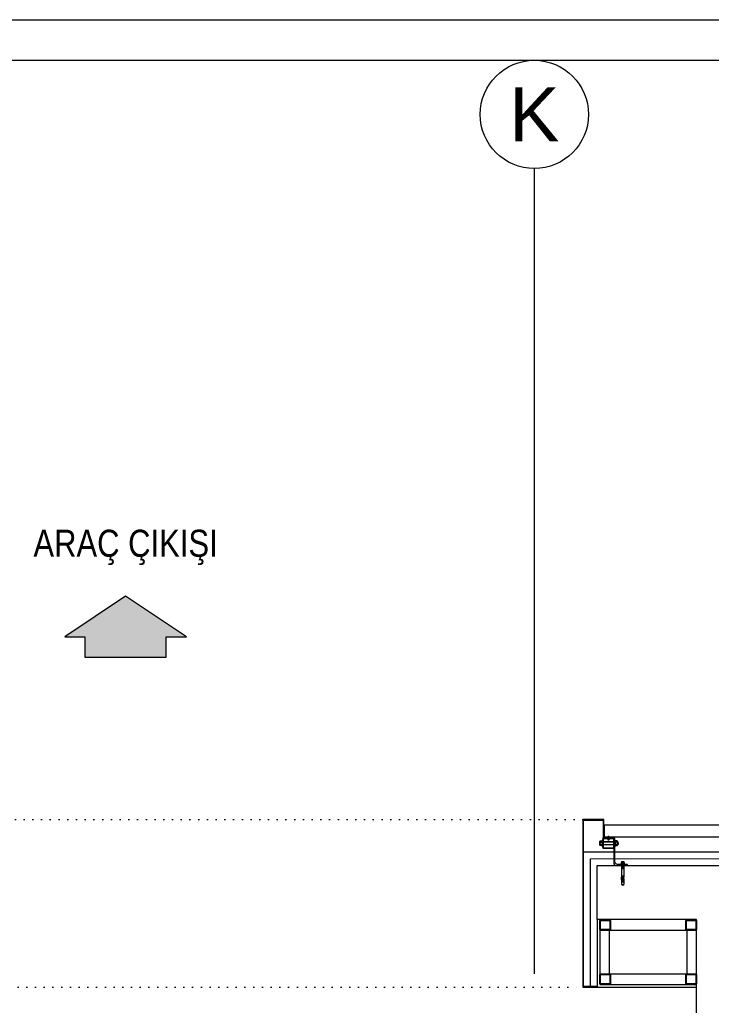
# Model space of a CAD drawing. Extents: x -2012 to 34975, y -1043 to 8321.
# Drawn here: x 3830.7 to 4086.2, y 3840.8 to 4205 of the extents above; entities that cross this region are included whole.
import ezdxf
from ezdxf.enums import TextEntityAlignment as Align

# ---------------------------------------------------------------- set-up
doc = ezdxf.new("R2010")
doc.units = 0
doc.header["$LTSCALE"] = 25
doc.header["$PDMODE"] = 1
doc.linetypes.add('DOT2', pattern=[0.125, 0, -0.125])
doc.layers.get('0').update_dxf_attribs({"color": 9, "lineweight": 9})
for name, color, linetype, lineweight in [('00', 9, 'Continuous', 9), ('06D', 9, 'Continuous', 9), ('10', 9, 'Continuous', 9), ('10A', 9, 'Continuous', 9), ('11', 9, 'Continuous', 9), ('20', 9, 'DOT2', 9), ('21', 9, 'Continuous', 9), ('24', 9, 'Continuous', 9), ('33', 9, 'BATTING', 9)]:
    doc.layers.add(name, color=color, linetype=linetype, lineweight=lineweight)
doc.styles.add('Arial', font='arial.ttf', dxfattribs={"height": 2.5})
doc.styles.add('MuuM_TEXT-STANDART', font='ARIALN.TTF')
doc.linetypes.add('BATTING', pattern='A,0.0001,-0.1,[134,ltypeshp.shx,S=0.1,R=0,X=-0.1,Y=0],-0.2,[134,ltypeshp.shx,S=0.1,R=180,X=0.1,Y=0],-0.1', length=0.4001)

# ---------------------------------------------------------------- blocks, each defined once
blk = doc.blocks.new('0_aks')
at = {"linetype": 'Continuous'}
blk.add_circle((0, 0), 2, dxfattribs=at)
at = {"style": 'Arial'}
blk.add_attdef('AKS', text='', height=2, dxfattribs=at).set_placement((0, 0), align=Align.MIDDLE_CENTER)
blk = doc.blocks.new('p-aks_vw')
at = {"layer": '24', "ltscale": 2}
blk.add_lwpolyline([(3620, 3837.5), (3620, 3540)], dxfattribs=at)
at = {"layer": '24', "xscale": 10, "yscale": 10, "zscale": 10}
blk.add_blockref('0_aks', (3620, 3857.5), dxfattribs=at).add_auto_attribs({'AKS': 'K'})
blk = doc.blocks.new('cxvxv')
for p, q in [((-21988.4, 8560.98, 0), (-21988.4, 8560.32, 0)), ((-21988.4, 8560.32, 0), (-21986.64, 8560.32, 0)), ((-21986.86, 8561.07, 0), (-21988.18, 8561.07, 0)), ((-21988.02, 8561.25, 0), (-21987.03, 8561.3, 0)), ((-21988.02, 8561.25, 0), (-21988, 8561.26, 0)), ((-21988, 8561.23, 0), (-21988.02, 8561.25, 0)), ((-21988.02, 8561.13, 0), (-21987.03, 8561.19, 0)), ((-21988.02, 8561.13, 0), (-21988, 8561.14, 0)), ((-21988, 8561.11, 0), (-21988.02, 8561.13, 0)), ((-21988.02, 8560.32, 0), (-21987.02, 8560.32, 0)), ((-21988.02, 8560.28, 0), (-21988.02, 8560.32, 0)), ((-21988.02, 8560.11, 0), (-21988.02, 8555.61, 0)), ((-21988, 8561.3, 0), (-21987.94, 8561.35, 0)), ((-21988, 8561.26, 0), (-21988, 8561.3, 0)), ((-21988, 8561.14, 0), (-21988, 8561.23, 0)), ((-21988, 8561.07, 0), (-21988, 8561.11, 0)), ((-21987.96, 8560.98, 0), (-21987.96, 8560.32, 0)), ((-21987.54, 8561.35, 0), (-21987.94, 8561.35, 0)), ((-21987.7, 8561.05, 0), (-21987.7, 8561.08, 0)), ((-21987.7, 8561.07, 0), (-21987.7, 8561.07, 0)), ((-21987.54, 8561.35, 0), (-21987.1, 8561.35, 0)), ((-21987.03, 8561.3, 0), (-21987.1, 8561.35, 0)), ((-21987.08, 8560.64, 0), (-21987.08, 8560.98, 0)), ((-21987.08, 8560.64, 0), (-21987.08, 8560.32, 0)), ((-21987.06, 8560.32, 0), (-21987.06, 8560.28, 0)), ((-21987.06, 8555.61, 0), (-21987.06, 8560.11, 0)), ((-21987.05, 8561.32, 0), (-21987.03, 8561.3, 0)), ((-21987.03, 8561.3, 0), (-21987.05, 8561.28, 0)), ((-21987.03, 8561.3, 0), (-21987.05, 8561.29, 0)), ((-21987.05, 8561.28, 0), (-21987.05, 8561.2, 0)), ((-21987.05, 8561.2, 0), (-21987.03, 8561.19, 0)), ((-21987.03, 8561.19, 0), (-21987.05, 8561.17, 0)), ((-21987.05, 8561.17, 0), (-21987.05, 8561.08, 0)), ((-21987.05, 8561.08, 0), (-21987.03, 8561.07, 0)), ((-21987.02, 8560.32, 0), (-21987.02, 8560.28, 0)), ((-21987.02, 8555.61, 0), (-21987.02, 8560.11, 0)), ((-21986.64, 8560.32, 0), (-21986.64, 8560.98, 0)), ((-21988.4, 8555.4, 0), (-21986.64, 8555.4, 0)), ((-21988.4, 8554.74, 0), (-21988.4, 8555.4, 0)), ((-21986.86, 8554.65, 0), (-21988.17, 8554.65, 0)), ((-21988.02, 8555.44, 0), (-21988.02, 8555.4, 0)), ((-21988.02, 8555.4, 0), (-21987.02, 8555.4, 0)), ((-21987.96, 8554.74, 0), (-21987.96, 8555.4, 0)), ((-21987.08, 8555.08, 0), (-21987.08, 8555.4, 0)), ((-21987.08, 8555.08, 0), (-21987.08, 8554.74, 0)), ((-21987.06, 8555.4, 0), (-21987.06, 8555.44, 0)), ((-21987.02, 8555.4, 0), (-21987.02, 8555.44, 0)), ((-21986.64, 8555.4, 0), (-21986.64, 8554.74, 0))]:
    blk.add_line(p, q)
at = {"elevation": 0}
for points in [[(-21986.3, 8560.11), (-21988.7, 8560.11), (-21988.7, 8560.28), (-21986.3, 8560.28)], [(-21986.3, 8555.61), (-21988.7, 8555.61), (-21988.7, 8555.44), (-21986.3, 8555.44)]]:
    blk.add_lwpolyline(points, close=True, dxfattribs=at)
for points in [[(-21987.98, 8560.28), (-21987.98, 8560.32)], [(-21987.98, 8560.11), (-21987.98, 8555.61)], [(-21987.98, 8555.44), (-21987.98, 8555.4)]]:
    blk.add_lwpolyline(points, dxfattribs=at)
for centre, radius, start, end in [((-21988.18, 8560.75, 0), 0.315, 45.8497, 134.1503), ((-21987.52, 8559.95, 0), 1.12, 66.8701, 113.1299), ((-21987.52, 8559.95, 0), 1.12, 66.8701, 113.1299), ((-21986.86, 8560.76, 0), 0.313, 45.449, 134.551), ((-21988.18, 8554.97, 0), 0.315, 225.8497, 314.1503), ((-21987.52, 8555.77, 0), 1.12, 246.8701, 293.1299), ((-21987.52, 8555.77, 0), 1.12, 246.8701, 293.1299), ((-21986.86, 8554.96, 0), 0.313, 225.449, 314.551)]:
    blk.add_arc(centre, radius, start, end)
blk = doc.blocks.new('VIDA')
for p, q in [((-18072, 6523.9), (-18071.9, 6524)), ((-18071.9, 6523.8), (-18072, 6523.9)), ((-18071.9, 6524), (-18070.1, 6524.7)), ((-18069.6, 6522.9), (-18071.9, 6523.8)), ((-18069.7, 6524.9), (-18070.6, 6523.2)), ((-18070.6, 6523.2), (-18070.1, 6524.7)), ((-18070.1, 6524.7), (-18069.9, 6525.1)), ((-18069.9, 6525.1), (-18070.1, 6524.1)), ((-18070.1, 6524.1), (-18070, 6524.3)), ((-18070, 6524.3), (-18069.8, 6525.1)), ((-18069.9, 6525.1), (-18069.8, 6525.1)), ((-18069.8, 6525.1), (-18069.7, 6524.9)), ((-18069.7, 6524.9), (-18069.3, 6525)), ((-18069.6, 6522.8), (-18069.1, 6525)), ((-18069.6, 6522.8), (-18069.6, 6522.9)), ((-18069.4, 6522.4), (-18069.6, 6522.8)), ((-18068.9, 6525.3), (-18069.4, 6522.4)), ((-18069.3, 6522.4), (-18069.4, 6522.4)), ((-18069.3, 6522.4), (-18068.9, 6525.3)), ((-18069.3, 6525), (-18069.1, 6525)), ((-18069.1, 6522.8), (-18069.3, 6522.4)), ((-18069.1, 6525), (-18068.9, 6525.3)), ((-18068.7, 6522.8), (-18069.1, 6522.8)), ((-18068.9, 6525.3), (-18068.9, 6525.3)), ((-18068.9, 6525.3), (-18068.7, 6525)), ((-18068.7, 6522.8), (-18068.2, 6525)), ((-18068.7, 6525), (-18068.2, 6525)), ((-18068.5, 6522.4), (-18068.7, 6522.8)), ((-18068, 6525.3), (-18068.5, 6522.4)), ((-18068.4, 6522.4), (-18068.5, 6522.4)), ((-18068.4, 6522.4), (-18067.9, 6525.3)), ((-18068.2, 6522.8), (-18068.4, 6522.4)), ((-18068.2, 6522.8), (-18068.4, 6522.4)), ((-18068.2, 6525), (-18068, 6525.3)), ((-18067.7, 6525), (-18068.2, 6522.8)), ((-18067.7, 6522.8), (-18068.2, 6522.8)), ((-18067.9, 6525.3), (-18068, 6525.3)), ((-18067.9, 6525.3), (-18067.7, 6525)), ((-18067.7, 6522.8), (-18067.2, 6525)), ((-18067.7, 6525), (-18067.2, 6525)), ((-18067.5, 6522.4), (-18067.7, 6522.8)), ((-18067, 6525.3), (-18067.5, 6522.4)), ((-18067.4, 6522.4), (-18067.5, 6522.4)), ((-18067.4, 6522.4), (-18066.9, 6525.3)), ((-18067.2, 6522.8), (-18067.4, 6522.4)), ((-18067.2, 6522.8), (-18067.4, 6522.4)), ((-18067.2, 6525), (-18067, 6525.3)), ((-18066.7, 6525), (-18067.2, 6522.8)), ((-18066.7, 6522.8), (-18067.2, 6522.8)), ((-18066.9, 6525.3), (-18067, 6525.3)), ((-18066.9, 6525.3), (-18066.7, 6525)), ((-18066.3, 6525), (-18066.7, 6525)), ((-18066.7, 6522.8), (-18066.3, 6525)), ((-18066.5, 6522.4), (-18066.7, 6522.8)), ((-18066.1, 6525.3), (-18066.5, 6522.4)), ((-18066.5, 6522.4), (-18066, 6525.3)), ((-18066.3, 6522.8), (-18066.5, 6522.4)), ((-18066.3, 6522.8), (-18066.5, 6522.4)), ((-18066.5, 6522.4), (-18066.5, 6522.4)), ((-18066.3, 6525), (-18066.1, 6525.3)), ((-18065.8, 6525), (-18066.3, 6522.8)), ((-18066.3, 6522.8), (-18065.8, 6522.8)), ((-18066, 6525.3), (-18066.1, 6525.3)), ((-18066, 6525.3), (-18065.8, 6525)), ((-18065.8, 6522.8), (-18065.3, 6525)), ((-18065.8, 6525), (-18065.3, 6525)), ((-18065.6, 6522.4), (-18065.8, 6522.8)), ((-18065.1, 6525.3), (-18065.6, 6522.4)), ((-18065.5, 6522.4), (-18065.6, 6522.4)), ((-18065.5, 6522.4), (-18065, 6525.3)), ((-18065.3, 6522.8), (-18065.5, 6522.4)), ((-18065.3, 6522.8), (-18065.5, 6522.4)), ((-18065.3, 6525), (-18065.1, 6525.3)), ((-18064.8, 6525), (-18065.3, 6522.8)), ((-18064.8, 6522.8), (-18065.3, 6522.8)), ((-18065.1, 6525.3), (-18065, 6525.3)), ((-18065, 6525.3), (-18064.8, 6525)), ((-18064.8, 6525), (-18064.3, 6525)), ((-18064.8, 6522.8), (-18064.3, 6525)), ((-18064.6, 6522.4), (-18064.8, 6522.8)), ((-18064.1, 6525.3), (-18064.6, 6522.4)), ((-18064.5, 6522.4), (-18064.6, 6522.4)), ((-18064.5, 6522.4), (-18064, 6525.3)), ((-18064.3, 6522.8), (-18064.5, 6522.4)), ((-18064.3, 6522.8), (-18064.5, 6522.4)), ((-18064.3, 6525), (-18064.1, 6525.3)), ((-18063.8, 6525), (-18064.3, 6522.8)), ((-18063.8, 6522.8), (-18064.3, 6522.8)), ((-18064, 6525.3), (-18064.1, 6525.3)), ((-18064, 6525.3), (-18063.8, 6525)), ((-18063.8, 6522.8), (-18062, 6525)), ((-18062, 6525), (-18063.8, 6525)), ((-18063.6, 6522.4), (-18063.8, 6522.8)), ((-18063.6, 6522.4), (-18061.7, 6525.3)), ((-18061.8, 6525.3), (-18063.6, 6522.4)), ((-18062, 6522.8), (-18063.6, 6522.4)), ((-18062, 6522.8), (-18063.6, 6522.4)), ((-18063.6, 6522.4), (-18063.6, 6522.4)), ((-18061.5, 6525), (-18063.4, 6522.8)), ((-18063.4, 6522.8), (-18061.5, 6522.8)), ((-18061.7, 6525.3), (-18063.2, 6525.3)), ((-18062.7, 6522.4), (-18061.5, 6522.8)), ((-18062.6, 6522.4), (-18062.1, 6525.3)), ((-18062.4, 6522.8), (-18062.6, 6522.4)), ((-18062.4, 6522.8), (-18062.6, 6522.4)), ((-18062.6, 6522.4), (-18061.3, 6522.4)), ((-18062.4, 6525), (-18062.2, 6525.3)), ((-18061.5, 6525), (-18062.4, 6525)), ((-18061.5, 6522.8), (-18062.4, 6525)), ((-18061.9, 6525), (-18062.4, 6522.8)), ((-18061.9, 6522.8), (-18062.4, 6522.8)), ((-18062.2, 6525.3), (-18062.1, 6525.3)), ((-18062.2, 6525.3), (-18061.3, 6522.4)), ((-18062.1, 6525.3), (-18061.9, 6525)), ((-18062, 6525), (-18061.8, 6525.3)), ((-18061.9, 6525), (-18061.4, 6525)), ((-18061.9, 6522.8), (-18061.4, 6525)), ((-18061.7, 6522.4), (-18061.9, 6522.8)), ((-18061.2, 6525.3), (-18061.7, 6522.4)), ((-18061.7, 6525.3), (-18061.5, 6525)), ((-18061.6, 6522.4), (-18061.7, 6522.4)), ((-18061.6, 6522.4), (-18061.2, 6525.3)), ((-18061.4, 6522.8), (-18061.6, 6522.4)), ((-18061.4, 6522.8), (-18061.6, 6522.4)), ((-18061.4, 6525), (-18061.2, 6525.3)), ((-18061, 6525), (-18061.4, 6522.8)), ((-18060.9, 6522.8), (-18061.4, 6522.8)), ((-18061.2, 6525.3), (-18061, 6525)), ((-18061.2, 6525.3), (-18061.2, 6525.3)), ((-18061, 6525), (-18060.5, 6525)), ((-18060.9, 6522.8), (-18060.5, 6525)), ((-18060.7, 6522.4), (-18060.9, 6522.8)), ((-18060.7, 6522.4), (-18060.2, 6525.3)), ((-18060.3, 6525.3), (-18060.7, 6522.4)), ((-18060.5, 6522.8), (-18060.7, 6522.4)), ((-18060.5, 6522.8), (-18060.7, 6522.4)), ((-18060.7, 6522.4), (-18060.7, 6522.4)), ((-18060.5, 6525), (-18060.3, 6525.3)), ((-18060, 6525), (-18060.5, 6522.8)), ((-18060.5, 6522.8), (-18060, 6522.8)), ((-18060.3, 6525.3), (-18060.2, 6525.3)), ((-18060.2, 6525.3), (-18060, 6525)), ((-18060, 6525), (-18059.5, 6525)), ((-18060, 6522.8), (-18059.5, 6525)), ((-18059.8, 6522.4), (-18060, 6522.8)), ((-18059.3, 6525.3), (-18059.8, 6522.4)), ((-18059.7, 6522.4), (-18059.8, 6522.4)), ((-18059.7, 6522.4), (-18059.2, 6525.3)), ((-18059.5, 6522.8), (-18059.7, 6522.4)), ((-18059.5, 6522.8), (-18059.7, 6522.4)), ((-18059.5, 6525), (-18059.3, 6525.3)), ((-18059.2, 6524), (-18059.5, 6522.8)), ((-18059.5, 6522.8), (-18059.2, 6522.8)), ((-18059.3, 6525.3), (-18059.2, 6525.3)), ((-18058.1, 6526.6), (-18059.2, 6526.6)), ((-18059.2, 6521.2), (-18059.2, 6526.6)), ((-18058.1, 6521.2), (-18059.2, 6521.2))]:
    blk.add_line(p, q)
for points in [[(-18068.7, 6525), (-18069.1, 6522.8)], [(-18057.2, 6524.3), (-18057.5, 6524), (-18057.5, 6523.8), (-18057.2, 6523.5)]]:
    blk.add_lwpolyline(points)
for centre, start, end in [((-18062.4, 6523.6), 7.5095, 35.2427), ((-18062.4, 6524.2), 324.7573, 352.4905)]:
    blk.add_arc(centre, 5.21, start, end)
blk = doc.blocks.new('çelik dübel')
at = {"ltscale": 7}
for p, q in [((-87.2, -2), (-85, 2)), ((-85, -6), (-85, 2)), ((-68, 2), (-85, 2)), ((-75, -6), (-75, 2)), ((-70, -6), (-70, 2)), ((-68, 3), (-58, 2)), ((-68, -7), (-68, 3)), ((-58, -6), (-58, 2)), ((-8.5, 2), (-58, 2)), ((-53, 1.5), (-58, 1.5)), ((-53, -6), (-53, 2)), ((-25, -6), (-25, 2)), ((-25, -6), (-23.9, 2)), ((-23, -6), (-21.9, 2)), ((-21, -6), (-19.9, 2)), ((-19, -6), (-17.9, 2)), ((-17, -6), (-15.9, 2)), ((-85, -6), (-87.2, -2)), ((-68, -6), (-85, -6)), ((-68, -7), (-58, -6)), ((-53, -5.5), (-58, -5.5)), ((-8.5, -6), (-58, -6))]:
    blk.add_line(p, q, dxfattribs=at)
for p, q in [((-15, -6), (-13.9, 2)), ((-13, -6), (-11.9, 2)), ((-11, -6), (-10, 1.1)), ((-10, -9), (-10, 5)), ((-9, 5), (-10, 5)), ((-10, 3), (-10, 5)), ((-9, -9), (-9, 5)), ((-8.5, 2), (-8.5, 3)), ((-8.5, -4), (-8.5, 0)), ((-5, 4), (-7.5, 4)), ((-5, 1), (-7.5, 1)), ((-4, 2), (-4, 3)), ((-1, 2), (-4, 2)), ((-4, -4), (-4, 0)), ((-3, -6), (-1.9, 2)), ((-1, -6), (0, 1.1)), ((0, -5), (0, 1)), ((-10, -7), (-10, -9.1)), ((-9, -9), (-10, -9)), ((-8.5, -6), (-8.5, -7)), ((-5, -5), (-7.5, -5)), ((-5, -8), (-7.5, -8)), ((-4, -6), (-4, -7)), ((-1, -6), (-4, -6))]:
    blk.add_line(p, q)
for points in [[(-68, 0.6), (-67.4, 0.4), (-67, 0.1), (-66.6, -0.3), (-66.2, -0.8), (-65.9, -1.3), (-65.7, -1.9), (-65.4, -2.3), (-65.2, -2.8), (-65, -3.1), (-64.8, -3.3), (-64.6, -3.5), (-64.4, -3.6), (-64.2, -3.5), (-63.9, -3.5), (-63.7, -3.3), (-63.5, -3.1), (-63.2, -2.9), (-62.9, -2.6), (-62.7, -2.3), (-62.4, -2), (-62.1, -1.7), (-61.9, -1.4), (-61.6, -1.1), (-61.4, -0.9), (-61.2, -0.7), (-61, -0.6), (-60.8, -0.5), (-60.6, -0.5), (-60.4, -0.5), (-60.3, -0.7), (-60.1, -0.9), (-59.9, -1.1), (-59.8, -1.5), (-59.6, -1.9), (-59.4, -2.3), (-59.2, -2.7), (-58.9, -3), (-58.7, -3.3), (-58.4, -3.5), (-58, -3.5)], [(-68, -0.5), (-68, -0.5), (-67.9, -0.5), (-67.9, -0.5), (-67.8, -0.5), (-67.8, -0.6), (-67.7, -0.6), (-67.7, -0.6), (-67.6, -0.7), (-67.6, -0.7), (-67.6, -0.8), (-67.5, -0.8), (-67.5, -0.8), (-67.5, -0.9), (-67.4, -0.9), (-67.4, -0.9), (-67.3, -1), (-67.3, -1), (-67.3, -1.1), (-67.2, -1.1), (-67.2, -1.2), (-67.2, -1.2), (-67.1, -1.3), (-67.1, -1.3), (-67.1, -1.4), (-67, -1.4), (-67, -1.5), (-67, -1.5), (-66.9, -1.6), (-66.9, -1.6), (-66.9, -1.7), (-66.9, -1.7), (-66.8, -1.8), (-66.8, -1.9), (-66.8, -1.9), (-66.7, -2), (-66.7, -2), (-66.7, -2.1), (-66.6, -2.2), (-66.6, -2.2), (-66.6, -2.3), (-66.6, -2.3), (-66.5, -2.4), (-66.5, -2.5), (-66.5, -2.5), (-66.4, -2.6), (-66.4, -2.7), (-66.4, -2.7), (-66.3, -2.8), (-66.3, -2.8), (-66.3, -2.9), (-66.3, -3), (-66.2, -3), (-66.2, -3.1), (-66.2, -3.1), (-66.1, -3.2), (-66.1, -3.2), (-66.1, -3.3), (-66, -3.4), (-66, -3.4), (-66, -3.5), (-65.9, -3.5), (-65.9, -3.6), (-65.9, -3.6), (-65.8, -3.7), (-65.8, -3.7), (-65.7, -3.8), (-65.7, -3.8), (-65.7, -3.9), (-65.6, -3.9), (-65.6, -4), (-65.5, -4), (-65.5, -4.1), (-65.4, -4.1), (-65.4, -4.1), (-65.3, -4.2), (-65.3, -4.2), (-65.2, -4.3), (-65.2, -4.3), (-65.1, -4.3), (-65, -4.4), (-65, -4.4), (-64.9, -4.4), (-64.9, -4.4), (-64.8, -4.5), (-64.7, -4.5), (-64.7, -4.5), (-64.6, -4.5), (-64.5, -4.5), (-64.5, -4.5), (-64.4, -4.5), (-64.3, -4.5), (-64.3, -4.5), (-64.2, -4.5), (-64.1, -4.5), (-64.1, -4.5), (-64, -4.5), (-64, -4.5), (-63.9, -4.5), (-63.8, -4.5), (-63.8, -4.5), (-63.7, -4.4), (-63.7, -4.4), (-63.6, -4.4), (-63.6, -4.4), (-63.5, -4.4), (-63.4, -4.3), (-63.4, -4.3), (-63.3, -4.3), (-63.3, -4.3), (-63.3, -4.2), (-63.2, -4.2), (-63.2, -4.2), (-63.1, -4.1), (-63.1, -4.1), (-63, -4.1), (-63, -4), (-62.9, -4), (-62.9, -4), (-62.9, -3.9), (-62.8, -3.9), (-62.8, -3.9), (-62.7, -3.8), (-62.7, -3.8), (-62.7, -3.8), (-62.6, -3.7), (-62.6, -3.7), (-62.5, -3.6), (-62.5, -3.6), (-62.5, -3.6), (-62.4, -3.5), (-62.4, -3.5), (-62.4, -3.5), (-62.3, -3.4), (-62.3, -3.4), (-62.2, -3.3), (-62.2, -3.3), (-62.2, -3.3), (-62.1, -3.2), (-62.1, -3.2), (-62.1, -3.1), (-62, -3.1), (-62, -3.1), (-62, -3), (-61.9, -3), (-61.9, -2.9), (-61.9, -2.9), (-61.8, -2.9), (-61.8, -2.8), (-61.7, -2.8), (-61.7, -2.7), (-61.7, -2.7), (-61.6, -2.6), (-61.6, -2.6), (-61.6, -2.6), (-61.5, -2.5), (-61.5, -2.5), (-61.5, -2.5), (-61.4, -2.4), (-61.4, -2.4), (-61.4, -2.3), (-61.3, -2.3), (-61.3, -2.3), (-61.3, -2.2), (-61.3, -2.2), (-61.2, -2.2), (-61.2, -2.1), (-61.2, -2.1), (-61.1, -2), (-61.1, -2), (-61.1, -2), (-61, -1.9), (-61, -1.9), (-61, -1.9), (-61, -1.9), (-60.9, -1.8), (-60.9, -1.8), (-60.9, -1.8), (-60.9, -1.8), (-60.9, -1.8), (-60.9, -1.7), (-60.8, -1.7), (-60.8, -1.7), (-60.8, -1.7), (-60.8, -1.7), (-60.8, -1.7), (-60.8, -1.8), (-60.7, -1.8), (-60.7, -1.8), (-60.7, -1.8), (-60.7, -1.9), (-60.7, -1.9), (-60.7, -1.9), (-60.6, -2), (-60.6, -2), (-60.6, -2.1), (-60.6, -2.1), (-60.6, -2.1), (-60.5, -2.2), (-60.5, -2.2), (-60.5, -2.3), (-60.5, -2.3), (-60.4, -2.4), (-60.4, -2.5), (-60.4, -2.5), (-60.4, -2.6), (-60.3, -2.6), (-60.3, -2.7), (-60.3, -2.7), (-60.3, -2.8), (-60.2, -2.8), (-60.2, -2.9), (-60.2, -3), (-60.1, -3), (-60.1, -3.1), (-60.1, -3.1), (-60, -3.2), (-60, -3.2), (-59.9, -3.3), (-59.9, -3.4), (-59.9, -3.4), (-59.8, -3.5), (-59.8, -3.5), (-59.7, -3.6), (-59.7, -3.6), (-59.6, -3.7), (-59.6, -3.8), (-59.5, -3.8), (-59.5, -3.9), (-59.4, -3.9), (-59.3, -4), (-59.3, -4), (-59.2, -4.1), (-59.1, -4.2), (-59, -4.2), (-58.9, -4.3), (-58.8, -4.3), (-58.6, -4.4), (-58.4, -4.4), (-58.2, -4.5), (-58, -4.5)]]:
    blk.add_lwpolyline(points)
for centre, start, end in [((-7.5, 3), 90, 180), ((-7.5, 2), 180, 270), ((-7.5, 0), 90, 180), ((-5, 3), 0, 90), ((-5, 2), 270, 0), ((-5, 0), 0, 90), ((-1, 1), 0, 90), ((-7.5, -4), 180, 270), ((-7.5, -6), 90, 180), ((-7.5, -7), 180, 270), ((-5, -4), 270, 0), ((-5, -6), 0, 90), ((-5, -7), 270, 0), ((-1, -5), 270, 0)]:
    blk.add_arc(centre, 1, start, end)
blk = doc.blocks.new('kjdol')
at = {"ltscale": 10, "elevation": -278.89}
blk.add_lwpolyline([(77394.12, 60089.89), (77403.28, 60089.89, 0.460237), (77404.18, 60090.79), (77404.18, 60094.89), (77403.78, 60094.89), (77403.78, 60091.29, -0.414214), (77402.78, 60090.29), (77394.12, 60090.29)], format="xyb", close=True, dxfattribs=at)
at = {"elevation": -249.79}
for points in [[(77397.97, 60089.9), (77397.97, 60085.9), (77393.97, 60085.9), (77393.97, 60089.9)], [(77397.77, 60089.7), (77397.77, 60086.1), (77394.17, 60086.1), (77394.17, 60089.7)]]:
    blk.add_lwpolyline(points, close=True, dxfattribs=at)
at = {"extrusion": (0, 0, -1), "xscale": 0.1000000000058208, "yscale": 0.1000000000058208, "zscale": -0.0999999999999091}
blk.add_blockref('çelik dübel', (-77402.74, 60093.36, 459.25), dxfattribs=at)
blk.add_blockref('cxvxv', (99383.5, 51530.11, -249.79))
at = {"xscale": 0.1000000000058208, "yscale": 0.1000000000058208, "zscale": 0.1000000000058208, "rotation": 180}
blk.add_blockref('VIDA', (75587.75, 60740.29, -249.79), dxfattribs=at)
blk = doc.blocks.new('0_arrow1')
blk.add_hatch(color=254).paths.add_polyline_path([(0, 0), (-22.5, -15), (-15, -15), (-15, -22.5), (15, -22.5), (15, -15), (22.5, -15)])
at = {"linetype": 'ByBlock', "lineweight": -2}
blk.add_lwpolyline([(15, -22.5), (-15, -22.5), (-15, -15), (-22.5, -15), (0, 0), (22.5, -15), (15, -15)], close=True, dxfattribs=at)
blk.add_point((0, 0))
blk = doc.blocks.new('Prf-40x40')
for points in [[(1.5, -2), (-1.5, -2, -0.414214), (-2, -1.5), (-2, 1.5, -0.414214), (-1.5, 2), (1.5, 2, -0.414214), (2, 1.5), (2, -1.5, -0.414214)], [(1.5, -1.7), (-1.5, -1.7, -0.414214), (-1.7, -1.5), (-1.7, 1.5, -0.414214), (-1.5, 1.7), (1.5, 1.7, -0.414214), (1.7, 1.5), (1.7, -1.5, -0.414214)]]:
    blk.add_lwpolyline(points, format="xyb", close=True)
blk.add_point((0, 0))

msp = doc.modelspace()

# ---------------------------------------------------------------- linework, layer by layer
at = {"color": 4}
for points in [[(6995, 0), (0, 0), (0, 4205), (6995, 4205)], [(80, 4190), (6455.06, 4190), (6455.06, 15), (80, 15)]]:
    msp.add_lwpolyline(points, close=True, dxfattribs=at)
at = {"layer": '00'}
msp.add_lwpolyline([(4080.77, 3347.5), (4080.77, 3872.5), (4044.04, 3872.5), (4044.04, 3892.5), (4173.34, 3892.5)], dxfattribs=at)
at = {"layer": '06D'}
msp.add_lwpolyline([(4039.04, 3897.5), (4173.34, 3897.5)], dxfattribs=at)
msp.add_lwpolyline([(4077.27, 3852.5), (4077.27, 3868.5), (4048.54, 3868.5), (4048.54, 3852.5)], close=True, dxfattribs=at)
at = {"layer": '10A'}
for points in [[(4038.74, 3847.5), (4044.04, 3847.5), (4044.04, 3847.8), (4039.04, 3847.8), (4039.04, 3909.2), (4046.24, 3909.2), (4046.24, 3902.7), (4050.24, 3902.7), (4050.24, 3903), (4046.54, 3903), (4046.54, 3909.5), (4038.74, 3909.5), (4038.74, 3892.5), (4038.74, 3892.5), (4038.74, 3847.5)], [(4046.78, 3907.5), (4168.64, 3907.5), (4168.64, 3903), (4046.78, 3903), (4046.78, 3907.5)]]:
    msp.add_lwpolyline(points, dxfattribs=at)
at = {"layer": '11'}
for points in [[(4044.04, 3872.5), (4044.04, 3847.5), (4080.76, 3847.49)], [(4045.04, 3872.5), (4045.04, 3848.5), (4080.77, 3848.5)]]:
    msp.add_lwpolyline(points, dxfattribs=at)
at = {"layer": '20'}
for points in [[(4038.74, 3909.5), (3707.54, 3909.5)], [(3707.54, 3847.45), (4038.74, 3847.5)]]:
    msp.add_lwpolyline(points, dxfattribs=at)
at = {"layer": '33', "ltscale": 0.2}
msp.add_lwpolyline([(4041.54, 3847.8), (4041.54, 3895), (4173.34, 3895.08)], dxfattribs=at)

# ---------------------------------------------------------------- block references
at = {"layer": '10'}
for name, p, rotation in [('kjdol', (-56039.66, 81296.67, 249.79), 270), ('Prf-40x40', (4047.04, 3870.5), 90.00000000000004), ('Prf-40x40', (4078.77, 3870.5), 90.00000000000004), ('Prf-40x40', (4047.04, 3850.5), 90.00000000000004), ('Prf-40x40', (4078.77, 3850.5), 90.00000000000004)]:
    msp.add_blockref(name, p, dxfattribs=dict(at, rotation=rotation))
at = {"layer": '21', "xscale": -1}
msp.add_blockref('0_arrow1', (3869.82, 3991.94), dxfattribs=at)
at = {"layer": '24'}
msp.add_blockref('p-aks_vw', (400.84, 312.5), dxfattribs=at)

# ---------------------------------------------------------------- texts
at = {"layer": '21', "insert": (3869.82, 4010.01), "char_height": 10, "width": 671.3122, "attachment_point": 5, "style": 'MuuM_TEXT-STANDART'}
msp.add_mtext('ARAÇ ÇIKIŞI', dxfattribs=at)

doc.saveas('drawing.dxf')
